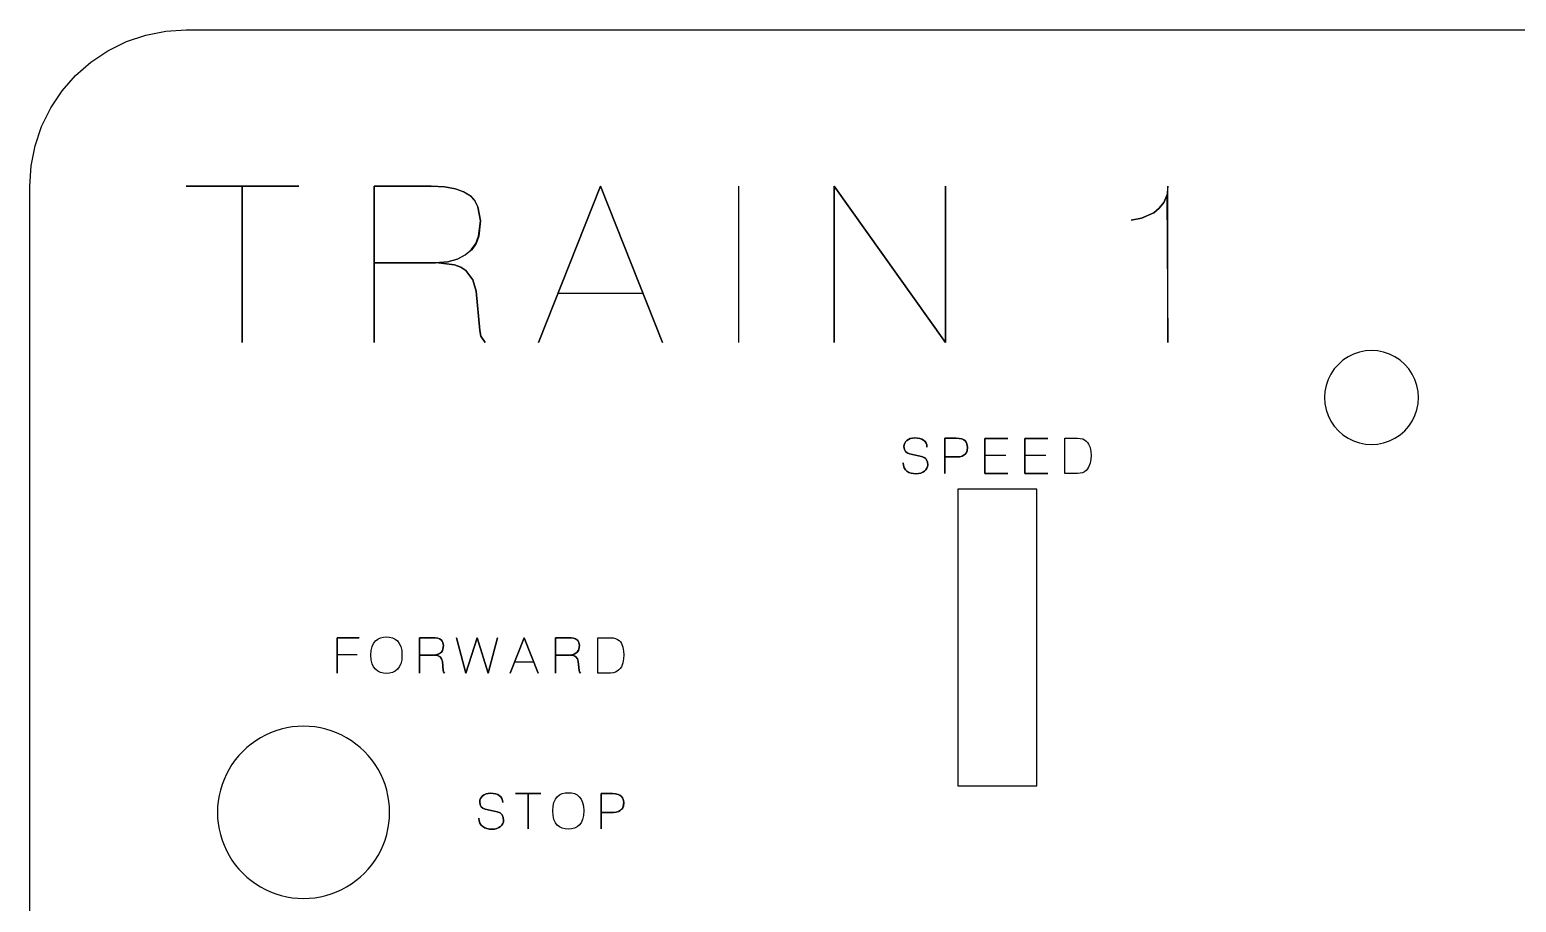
# Model space of a CAD drawing. Header units: metres. Extents: x 0 to 609, y 0 to 409.
# Drawn here: x 0 to 190, y 88.5 to 200 of the extents above; entities that cross this region are included whole.
import ezdxf

# ---------------------------------------------------------------- set-up
doc = ezdxf.new("R2010")
doc.units = ezdxf.units.M

msp = doc.modelspace()

# ---------------------------------------------------------------- linework, layer by layer
at = {"layer": 'FORWARD'}
for p, q in [((39.29, 122.31), (42.09, 122.31)), ((42.09, 122.31), (39.29, 122.31)), ((39.29, 122.31), (39.29, 117.8)), ((39.29, 117.8), (39.29, 122.31)), ((43.95, 121.58), (44.19, 121.9)), ((43.95, 121.58), (44.19, 121.9)), ((44.19, 121.9), (44.49, 122.14)), ((44.19, 121.9), (44.49, 122.14)), ((44.49, 122.14), (44.82, 122.3)), ((44.49, 122.14), (44.82, 122.3)), ((44.82, 122.3), (45.2, 122.4)), ((44.82, 122.3), (45.2, 122.4)), ((45.2, 122.4), (45.6, 122.43)), ((45.2, 122.4), (45.6, 122.43)), ((45.6, 122.43), (45.99, 122.4)), ((45.6, 122.43), (45.99, 122.4)), ((45.99, 122.4), (46.37, 122.3)), ((45.99, 122.4), (46.37, 122.3)), ((46.37, 122.3), (46.71, 122.14)), ((46.37, 122.3), (46.71, 122.14)), ((46.71, 122.14), (47, 121.9)), ((46.71, 122.14), (47, 121.9)), ((47, 121.9), (47.24, 121.58)), ((47, 121.9), (47.24, 121.58)), ((49.8, 117.8), (49.8, 122.31)), ((49.8, 122.31), (51.45, 122.31)), ((51.45, 122.31), (49.8, 122.31)), ((49.8, 122.31), (49.8, 117.8)), ((51.45, 122.31), (51.84, 122.29)), ((51.83, 122.29), (51.45, 122.31)), ((52.14, 122.24), (51.83, 122.29)), ((51.84, 122.29), (52.15, 122.24)), ((52.38, 122.15), (52.14, 122.24)), ((52.15, 122.24), (52.39, 122.15)), ((52.57, 122.03), (52.38, 122.15)), ((52.39, 122.15), (52.58, 122.03)), ((52.7, 121.89), (52.57, 122.03)), ((52.58, 122.03), (52.71, 121.89)), ((52.79, 121.72), (52.7, 121.89)), ((52.71, 121.89), (52.8, 121.72)), ((52.87, 121.31), (52.79, 121.72)), ((52.8, 121.72), (52.87, 121.31)), ((55.74, 117.8), (54.55, 122.31)), ((54.55, 122.31), (55.74, 117.8)), ((55.74, 117.8), (57.17, 122.31)), ((57.17, 122.31), (55.74, 117.8)), ((57.17, 122.31), (58.6, 117.8)), ((58.6, 117.8), (57.17, 122.31)), ((58.6, 117.8), (59.79, 122.31)), ((59.79, 122.31), (58.6, 117.8)), ((63.18, 122.31), (61.39, 117.8)), ((61.39, 117.8), (63.18, 122.31)), ((63.18, 122.31), (64.98, 117.8)), ((64.98, 117.8), (63.18, 122.31)), ((67.18, 117.8), (67.18, 122.31)), ((67.18, 122.31), (68.82, 122.31)), ((68.82, 122.31), (67.18, 122.31)), ((67.18, 122.31), (67.18, 117.8)), ((68.82, 122.31), (69.21, 122.29)), ((69.2, 122.29), (68.82, 122.31)), ((69.51, 122.24), (69.2, 122.29)), ((69.21, 122.29), (69.52, 122.24)), ((69.76, 122.15), (69.51, 122.24)), ((69.52, 122.24), (69.77, 122.15)), ((69.94, 122.03), (69.76, 122.15)), ((69.77, 122.15), (69.95, 122.03)), ((70.08, 121.89), (69.94, 122.03)), ((69.95, 122.03), (70.08, 121.89)), ((70.08, 121.89), (70.17, 121.72)), ((70.17, 121.72), (70.08, 121.89)), ((70.17, 121.72), (70.25, 121.31)), ((70.25, 121.31), (70.17, 121.72)), ((72.6, 117.8), (72.6, 122.31)), ((72.6, 122.31), (74.22, 122.31)), ((72.6, 117.8), (72.6, 122.31)), ((72.6, 122.31), (74.22, 122.31)), ((74.22, 122.31), (74.57, 122.28)), ((74.22, 122.31), (74.57, 122.28)), ((74.57, 122.28), (74.86, 122.21)), ((74.57, 122.28), (74.86, 122.21)), ((74.86, 122.21), (75.11, 122.1)), ((74.86, 122.21), (75.11, 122.1)), ((75.11, 122.1), (75.32, 121.95)), ((75.11, 122.1), (75.32, 121.95)), ((75.32, 121.95), (75.49, 121.77)), ((75.32, 121.95), (75.49, 121.77)), ((75.49, 121.77), (75.62, 121.56)), ((75.49, 121.77), (75.62, 121.56)), ((41.83, 120.12), (39.29, 120.12)), ((43.61, 120.09), (43.65, 120.68)), ((43.61, 120.09), (43.65, 120.68)), ((43.65, 119.49), (43.61, 120.09)), ((43.65, 119.49), (43.61, 120.09)), ((43.65, 120.68), (43.76, 121.18)), ((43.65, 120.68), (43.76, 121.18)), ((43.76, 121.18), (43.95, 121.58)), ((43.76, 121.18), (43.95, 121.58)), ((47.24, 121.58), (47.43, 121.18)), ((47.24, 121.58), (47.43, 121.18)), ((47.43, 121.18), (47.54, 120.68)), ((47.43, 121.18), (47.54, 120.68)), ((47.54, 120.68), (47.58, 120.09)), ((47.54, 120.68), (47.58, 120.09)), ((47.58, 120.09), (47.54, 119.49)), ((47.58, 120.09), (47.54, 119.49)), ((51.57, 120.1), (49.8, 120.1)), ((49.8, 120.1), (51.57, 120.1)), ((51.92, 120.13), (51.57, 120.1)), ((51.57, 120.1), (51.92, 120.13)), ((52.12, 120.04), (51.66, 120.1)), ((51.66, 120.1), (52.12, 120.04)), ((52.21, 120.2), (51.92, 120.13)), ((51.92, 120.13), (52.2, 120.2)), ((52.3, 119.97), (52.12, 120.04)), ((52.12, 120.04), (52.3, 119.97)), ((52.2, 120.2), (52.43, 120.32)), ((52.44, 120.32), (52.21, 120.2)), ((52.45, 119.87), (52.3, 119.97)), ((52.3, 119.97), (52.45, 119.87)), ((52.43, 120.32), (52.61, 120.48)), ((52.61, 120.48), (52.44, 120.32)), ((52.65, 119.61), (52.45, 119.87)), ((52.45, 119.87), (52.65, 119.61)), ((52.74, 120.66), (52.61, 120.48)), ((52.61, 120.48), (52.74, 120.66)), ((52.82, 120.86), (52.74, 120.66)), ((52.74, 120.66), (52.82, 120.86)), ((52.87, 121.31), (52.82, 120.86)), ((52.82, 120.86), (52.87, 121.31)), ((68.95, 120.1), (67.18, 120.1)), ((67.18, 120.1), (68.95, 120.1)), ((69.3, 120.13), (68.95, 120.1)), ((68.95, 120.1), (69.29, 120.13)), ((69.49, 120.04), (69.03, 120.1)), ((69.03, 120.1), (69.49, 120.04)), ((69.29, 120.13), (69.57, 120.2)), ((69.58, 120.2), (69.3, 120.13)), ((69.67, 119.97), (69.49, 120.04)), ((69.49, 120.04), (69.67, 119.97)), ((69.57, 120.2), (69.8, 120.32)), ((69.81, 120.32), (69.58, 120.2)), ((69.82, 119.87), (69.67, 119.97)), ((69.67, 119.97), (69.82, 119.87)), ((69.8, 120.32), (69.98, 120.48)), ((69.99, 120.48), (69.81, 120.32)), ((70.03, 119.61), (69.82, 119.87)), ((69.82, 119.87), (70.03, 119.61)), ((69.98, 120.48), (70.11, 120.66)), ((70.12, 120.66), (69.99, 120.48)), ((70.11, 120.66), (70.19, 120.86)), ((70.2, 120.86), (70.12, 120.66)), ((70.19, 120.86), (70.25, 121.31)), ((70.25, 121.31), (70.2, 120.86)), ((75.62, 121.56), (75.8, 121.1)), ((75.62, 121.56), (75.8, 121.1)), ((75.8, 121.1), (75.89, 120.61)), ((75.8, 121.1), (75.89, 120.61)), ((75.89, 120.61), (75.93, 120.12)), ((75.89, 120.61), (75.93, 120.12)), ((75.93, 120.12), (75.91, 119.62)), ((75.93, 120.12), (75.91, 119.62)), ((43.76, 118.99), (43.65, 119.49)), ((43.76, 118.99), (43.65, 119.49)), ((43.95, 118.59), (43.76, 118.99)), ((43.95, 118.59), (43.76, 118.99)), ((44.19, 118.28), (43.95, 118.59)), ((44.19, 118.28), (43.95, 118.59)), ((44.49, 118.04), (44.19, 118.28)), ((44.49, 118.04), (44.19, 118.28)), ((44.82, 117.88), (44.49, 118.04)), ((44.82, 117.88), (44.49, 118.04)), ((45.2, 117.79), (44.82, 117.88)), ((45.2, 117.79), (44.82, 117.88)), ((46.37, 117.88), (45.99, 117.79)), ((46.37, 117.88), (45.99, 117.79)), ((46.71, 118.04), (46.37, 117.88)), ((46.71, 118.04), (46.37, 117.88)), ((47, 118.28), (46.71, 118.04)), ((47, 118.28), (46.71, 118.04)), ((47.24, 118.59), (47, 118.28)), ((47.24, 118.59), (47, 118.28)), ((47.43, 118.99), (47.24, 118.59)), ((47.43, 118.99), (47.24, 118.59)), ((47.54, 119.49), (47.43, 118.99)), ((47.54, 119.49), (47.43, 118.99)), ((52.74, 119.27), (52.65, 119.61)), ((52.65, 119.61), (52.74, 119.27)), ((52.85, 118.14), (52.74, 119.27)), ((52.74, 119.27), (52.85, 118.14)), ((52.88, 117.97), (52.85, 118.14)), ((52.85, 118.14), (52.88, 117.97)), ((53.01, 117.8), (52.88, 117.97)), ((52.88, 117.97), (53.01, 117.8)), ((61.96, 119.22), (64.41, 119.22)), ((70.11, 119.27), (70.03, 119.61)), ((70.03, 119.61), (70.11, 119.27)), ((70.23, 118.14), (70.11, 119.27)), ((70.11, 119.27), (70.23, 118.14)), ((70.26, 117.97), (70.23, 118.14)), ((70.23, 118.14), (70.26, 117.97)), ((70.38, 117.8), (70.26, 117.97)), ((70.26, 117.97), (70.38, 117.8)), ((74.56, 117.83), (74.22, 117.8)), ((74.56, 117.83), (74.22, 117.8)), ((74.85, 117.9), (74.56, 117.83)), ((74.85, 117.9), (74.56, 117.83)), ((75.1, 118.03), (74.85, 117.9)), ((75.1, 118.03), (74.85, 117.9)), ((75.31, 118.19), (75.1, 118.03)), ((75.31, 118.19), (75.1, 118.03)), ((75.48, 118.39), (75.31, 118.19)), ((75.48, 118.39), (75.31, 118.19)), ((75.62, 118.61), (75.48, 118.39)), ((75.62, 118.61), (75.48, 118.39)), ((75.82, 119.1), (75.62, 118.61)), ((75.82, 119.1), (75.62, 118.61)), ((75.91, 119.62), (75.82, 119.1)), ((75.91, 119.62), (75.82, 119.1)), ((45.6, 117.76), (45.2, 117.79)), ((45.6, 117.76), (45.2, 117.79)), ((45.99, 117.79), (45.6, 117.76)), ((45.99, 117.79), (45.6, 117.76)), ((74.22, 117.8), (72.6, 117.8)), ((74.22, 117.8), (72.6, 117.8))]:
    msp.add_line(p, q, dxfattribs=at)
at = {"layer": 'Group#8'}
for points in [[(0, 20, 0), (0, 180, 0), (0.17, 182.61, 0), (0.68, 185.18, 0), (1.52, 187.65, 0), (2.68, 190, 0), (4.13, 192.18, 0), (5.86, 194.14, 0), (7.82, 195.87, 0), (10, 197.32, 0), (12.35, 198.48, 0), (14.82, 199.32, 0), (17.39, 199.83, 0), (20, 200, 0), (360, 200, 0)], [(177.5, 153, 0), (177.45, 153.78, 0), (177.3, 154.55, 0), (177.04, 155.3, 0), (176.7, 156, 0), (176.26, 156.65, 0), (175.74, 157.24, 0), (175.15, 157.76, 0), (174.5, 158.2, 0), (173.8, 158.54, 0), (173.05, 158.8, 0), (172.28, 158.95, 0), (171.5, 159, 0), (170.72, 158.95, 0), (169.95, 158.8, 0), (169.2, 158.54, 0), (168.5, 158.2, 0), (167.85, 157.76, 0), (167.26, 157.24, 0), (166.74, 156.65, 0), (166.3, 156, 0), (165.96, 155.3, 0), (165.7, 154.55, 0), (165.55, 153.78, 0), (165.5, 153, 0), (165.55, 152.22, 0), (165.7, 151.45, 0), (165.96, 150.7, 0), (166.3, 150, 0), (166.74, 149.35, 0), (167.26, 148.76, 0), (167.85, 148.24, 0), (168.5, 147.8, 0), (169.2, 147.46, 0), (169.95, 147.2, 0), (170.72, 147.05, 0), (171.5, 147, 0), (172.28, 147.05, 0), (173.05, 147.2, 0), (173.8, 147.46, 0), (174.5, 147.8, 0), (175.15, 148.24, 0), (175.74, 148.76, 0), (176.26, 149.35, 0), (176.7, 150, 0), (177.04, 150.7, 0), (177.3, 151.45, 0), (177.45, 152.22, 0), (177.5, 153, 0)], [(128.71, 103.39, 0), (128.71, 141.29, 0), (118.61, 141.29, 0), (118.61, 103.39, 0), (128.71, 103.39, 0)], [(46, 100, 0), (45.98, 100.72, 0), (45.91, 101.44, 0), (45.79, 102.15, 0), (45.63, 102.85, 0), (45.42, 103.54, 0), (45.16, 104.21, 0), (44.87, 104.87, 0), (44.53, 105.5, 0), (44.15, 106.11, 0), (43.73, 106.7, 0), (43.27, 107.25, 0), (42.78, 107.78, 0), (42.25, 108.27, 0), (41.7, 108.73, 0), (41.11, 109.15, 0), (40.5, 109.53, 0), (39.87, 109.87, 0), (39.21, 110.16, 0), (38.54, 110.42, 0), (37.85, 110.63, 0), (37.15, 110.79, 0), (36.44, 110.91, 0), (35.72, 110.98, 0), (35, 111, 0), (34.28, 110.98, 0), (33.56, 110.91, 0), (32.85, 110.79, 0), (32.15, 110.63, 0), (31.46, 110.42, 0), (30.79, 110.16, 0), (30.13, 109.87, 0), (29.5, 109.53, 0), (28.89, 109.15, 0), (28.3, 108.73, 0), (27.75, 108.27, 0), (27.22, 107.78, 0), (26.73, 107.25, 0), (26.27, 106.7, 0), (25.85, 106.11, 0), (25.47, 105.5, 0), (25.13, 104.87, 0), (24.84, 104.21, 0), (24.58, 103.54, 0), (24.37, 102.85, 0), (24.21, 102.15, 0), (24.09, 101.44, 0), (24.02, 100.72, 0), (24, 100, 0), (24.02, 99.28, 0), (24.09, 98.56, 0), (24.21, 97.85, 0), (24.37, 97.15, 0), (24.58, 96.46, 0), (24.84, 95.79, 0), (25.13, 95.13, 0), (25.47, 94.5, 0), (25.85, 93.89, 0), (26.27, 93.3, 0), (26.73, 92.75, 0), (27.22, 92.22, 0), (27.75, 91.73, 0), (28.3, 91.27, 0), (28.89, 90.85, 0), (29.5, 90.47, 0), (30.13, 90.13, 0), (30.79, 89.84, 0), (31.46, 89.58, 0), (32.15, 89.37, 0), (32.85, 89.21, 0), (33.56, 89.09, 0), (34.28, 89.02, 0), (35, 89, 0), (35.72, 89.02, 0), (36.44, 89.09, 0), (37.15, 89.21, 0), (37.85, 89.37, 0), (38.54, 89.58, 0), (39.21, 89.84, 0), (39.87, 90.13, 0), (40.5, 90.47, 0), (41.11, 90.85, 0), (41.7, 91.27, 0), (42.25, 91.73, 0), (42.78, 92.22, 0), (43.27, 92.75, 0), (43.73, 93.3, 0), (44.15, 93.89, 0), (44.53, 94.5, 0), (44.87, 95.13, 0), (45.16, 95.79, 0), (45.42, 96.46, 0), (45.63, 97.15, 0), (45.79, 97.85, 0), (45.91, 98.56, 0), (45.98, 99.28, 0), (46, 100, 0)]]:
    msp.add_polyline3d(points, dxfattribs=at)
at = {"layer": 'SPEED'}
for p, q in [((111.74, 146.75), (111.76, 146.97)), ((111.76, 146.97), (111.74, 146.75)), ((111.79, 146.37), (111.74, 146.75)), ((111.74, 146.75), (111.79, 146.37)), ((111.76, 146.97), (111.83, 147.17)), ((111.83, 147.17), (111.76, 146.97)), ((111.92, 146.1), (111.79, 146.37)), ((111.79, 146.37), (111.92, 146.1)), ((111.83, 147.17), (111.95, 147.36)), ((111.95, 147.36), (111.83, 147.17)), ((111.95, 147.36), (112.1, 147.52)), ((112.1, 147.52), (111.95, 147.36)), ((112.1, 147.52), (112.3, 147.66)), ((112.3, 147.66), (112.1, 147.52)), ((112.3, 147.66), (112.54, 147.76)), ((112.54, 147.76), (112.3, 147.66)), ((112.54, 147.76), (112.82, 147.82)), ((112.82, 147.82), (112.54, 147.76)), ((112.82, 147.82), (113.14, 147.85)), ((113.14, 147.85), (112.82, 147.82)), ((113.14, 147.85), (113.46, 147.83)), ((113.46, 147.83), (113.14, 147.85)), ((113.46, 147.83), (113.76, 147.77)), ((113.76, 147.77), (113.46, 147.83)), ((113.76, 147.77), (114.02, 147.67)), ((114.02, 147.67), (113.76, 147.77)), ((114.02, 147.67), (114.25, 147.54)), ((114.25, 147.54), (114.02, 147.67)), ((114.25, 147.54), (114.43, 147.37)), ((114.43, 147.37), (114.25, 147.54)), ((114.43, 147.37), (114.56, 147.17)), ((114.56, 147.17), (114.43, 147.37)), ((114.56, 147.17), (114.65, 146.94)), ((114.65, 146.94), (114.56, 147.17)), ((114.65, 146.94), (114.67, 146.68)), ((114.67, 146.68), (114.65, 146.94)), ((116.97, 143.29), (116.97, 147.8)), ((116.97, 147.8), (118.41, 147.8)), ((118.41, 147.8), (116.97, 147.8)), ((116.97, 147.8), (116.97, 143.29)), ((118.41, 147.8), (118.81, 147.78)), ((118.81, 147.78), (118.41, 147.8)), ((118.81, 147.78), (119.12, 147.71)), ((119.12, 147.71), (118.81, 147.78)), ((119.12, 147.71), (119.37, 147.59)), ((119.37, 147.59), (119.12, 147.71)), ((119.37, 147.59), (119.56, 147.45)), ((119.56, 147.45), (119.37, 147.59)), ((119.56, 147.45), (119.7, 147.28)), ((119.7, 147.28), (119.56, 147.45)), ((119.7, 147.28), (119.79, 147.08)), ((119.79, 147.08), (119.7, 147.28)), ((119.79, 147.08), (119.86, 146.65)), ((119.86, 146.65), (119.79, 147.08)), ((119.86, 146.65), (119.81, 146.2)), ((119.81, 146.2), (119.86, 146.65)), ((122.09, 143.29), (122.09, 147.78)), ((122.09, 147.78), (125, 147.78)), ((125, 147.78), (122.09, 147.78)), ((122.09, 147.78), (122.09, 143.29)), ((127.2, 143.29), (127.2, 147.78)), ((127.2, 147.78), (130.11, 147.78)), ((130.11, 147.78), (127.2, 147.78)), ((127.2, 147.78), (127.2, 143.29)), ((132.31, 143.29), (132.31, 147.8)), ((132.31, 147.8), (133.94, 147.8)), ((132.31, 143.29), (132.31, 147.8)), ((132.31, 147.8), (133.94, 147.8)), ((133.94, 147.8), (134.28, 147.78)), ((133.94, 147.8), (134.28, 147.78)), ((134.28, 147.78), (134.58, 147.71)), ((134.28, 147.78), (134.58, 147.71)), ((134.58, 147.71), (134.83, 147.59)), ((134.58, 147.71), (134.83, 147.59)), ((134.83, 147.59), (135.03, 147.44)), ((134.83, 147.59), (135.03, 147.44)), ((135.03, 147.44), (135.2, 147.26)), ((135.03, 147.44), (135.2, 147.26)), ((135.2, 147.26), (135.34, 147.06)), ((135.2, 147.26), (135.34, 147.06)), ((135.34, 147.06), (135.52, 146.6)), ((135.34, 147.06), (135.52, 146.6)), ((135.52, 146.6), (135.61, 146.1)), ((135.52, 146.6), (135.61, 146.1)), ((111.63, 144.66), (111.66, 144.31)), ((111.66, 144.31), (111.63, 144.66)), ((112.14, 145.93), (111.92, 146.1)), ((111.92, 146.1), (112.14, 145.92)), ((112.43, 145.82), (112.14, 145.93)), ((112.14, 145.92), (112.43, 145.82)), ((113.96, 145.49), (112.43, 145.82)), ((112.43, 145.82), (113.96, 145.49)), ((114.33, 145.35), (113.96, 145.49)), ((113.96, 145.49), (114.33, 145.35)), ((114.48, 145.24), (114.33, 145.35)), ((114.33, 145.35), (114.47, 145.24)), ((114.47, 145.24), (114.59, 145.1)), ((114.59, 145.1), (114.48, 145.24)), ((114.74, 144.77), (114.59, 145.1)), ((114.59, 145.1), (114.74, 144.77)), ((114.78, 144.38), (114.74, 144.77)), ((114.74, 144.77), (114.78, 144.38)), ((118.53, 145.41), (116.97, 145.41)), ((116.97, 145.41), (118.53, 145.41)), ((118.89, 145.44), (118.53, 145.41)), ((118.53, 145.41), (118.88, 145.44)), ((118.88, 145.44), (119.17, 145.52)), ((119.18, 145.52), (118.89, 145.44)), ((119.17, 145.52), (119.41, 145.64)), ((119.41, 145.64), (119.18, 145.52)), ((119.59, 145.8), (119.41, 145.64)), ((119.41, 145.64), (119.59, 145.8)), ((119.73, 145.99), (119.59, 145.8)), ((119.59, 145.8), (119.72, 145.99)), ((119.72, 145.99), (119.81, 146.2)), ((119.81, 146.2), (119.73, 145.99)), ((124.75, 145.6), (122.09, 145.6)), ((129.86, 145.6), (127.2, 145.6)), ((135.54, 144.6), (135.34, 144.1)), ((135.54, 144.6), (135.34, 144.1)), ((135.63, 145.11), (135.54, 144.6)), ((135.63, 145.11), (135.54, 144.6)), ((135.61, 146.1), (135.65, 145.61)), ((135.61, 146.1), (135.65, 145.61)), ((135.65, 145.61), (135.63, 145.11)), ((135.65, 145.61), (135.63, 145.11)), ((111.66, 144.31), (111.76, 144.02)), ((111.76, 144.02), (111.66, 144.31)), ((111.76, 144.02), (111.92, 143.78)), ((111.92, 143.78), (111.76, 144.02)), ((111.92, 143.78), (112.12, 143.58)), ((112.12, 143.58), (111.92, 143.78)), ((112.12, 143.58), (112.37, 143.44)), ((112.37, 143.44), (112.12, 143.58)), ((112.37, 143.44), (112.65, 143.34)), ((112.65, 143.34), (112.37, 143.44)), ((112.65, 143.34), (112.96, 143.28)), ((112.96, 143.28), (112.65, 143.34)), ((112.96, 143.28), (113.29, 143.26)), ((113.29, 143.26), (112.96, 143.28)), ((113.29, 143.26), (113.61, 143.28)), ((113.61, 143.28), (113.29, 143.26)), ((113.61, 143.28), (113.9, 143.35)), ((113.9, 143.35), (113.61, 143.28)), ((113.9, 143.35), (114.15, 143.47)), ((114.15, 143.47), (113.9, 143.35)), ((114.15, 143.47), (114.37, 143.61)), ((114.37, 143.61), (114.15, 143.47)), ((114.37, 143.61), (114.54, 143.78)), ((114.54, 143.78), (114.37, 143.61)), ((114.54, 143.78), (114.67, 143.97)), ((114.67, 143.97), (114.54, 143.78)), ((114.67, 143.97), (114.75, 144.18)), ((114.75, 144.18), (114.67, 143.97)), ((114.75, 144.18), (114.78, 144.38)), ((114.78, 144.38), (114.75, 144.18)), ((122.09, 143.29), (125, 143.29)), ((125, 143.29), (122.09, 143.29)), ((127.2, 143.29), (130.11, 143.29)), ((130.11, 143.29), (127.2, 143.29)), ((133.94, 143.29), (132.31, 143.29)), ((133.94, 143.29), (132.31, 143.29)), ((134.27, 143.32), (133.94, 143.29)), ((134.27, 143.32), (133.94, 143.29)), ((134.56, 143.4), (134.27, 143.32)), ((134.56, 143.4), (134.27, 143.32)), ((134.81, 143.53), (134.56, 143.4)), ((134.81, 143.53), (134.56, 143.4)), ((135.02, 143.69), (134.81, 143.53)), ((135.02, 143.69), (134.81, 143.53)), ((135.2, 143.88), (135.02, 143.69)), ((135.2, 143.88), (135.02, 143.69)), ((135.34, 144.1), (135.2, 143.88)), ((135.34, 144.1), (135.2, 143.88))]:
    msp.add_line(p, q, dxfattribs=at)
at = {"layer": 'STOP'}
for p, q in [((57.53, 101.34), (57.55, 101.56)), ((57.55, 101.56), (57.53, 101.34)), ((57.58, 100.96), (57.53, 101.34)), ((57.53, 101.34), (57.58, 100.97)), ((57.55, 101.56), (57.62, 101.76)), ((57.62, 101.76), (57.55, 101.56)), ((57.58, 100.97), (57.71, 100.69)), ((57.71, 100.69), (57.58, 100.96)), ((57.62, 101.76), (57.73, 101.95)), ((57.73, 101.95), (57.62, 101.76)), ((57.73, 101.95), (57.89, 102.11)), ((57.89, 102.11), (57.73, 101.95)), ((57.89, 102.11), (58.09, 102.25)), ((58.09, 102.25), (57.89, 102.11)), ((58.09, 102.25), (58.33, 102.35)), ((58.33, 102.35), (58.09, 102.25)), ((58.33, 102.35), (58.61, 102.42)), ((58.61, 102.42), (58.33, 102.35)), ((58.61, 102.42), (58.92, 102.44)), ((58.92, 102.44), (58.61, 102.42)), ((58.92, 102.44), (59.25, 102.42)), ((59.25, 102.42), (58.92, 102.44)), ((59.25, 102.42), (59.55, 102.36)), ((59.55, 102.36), (59.25, 102.42)), ((59.55, 102.36), (59.81, 102.26)), ((59.81, 102.26), (59.55, 102.36)), ((59.81, 102.26), (60.04, 102.13)), ((60.04, 102.13), (59.81, 102.26)), ((60.04, 102.13), (60.22, 101.97)), ((60.22, 101.97), (60.04, 102.13)), ((60.22, 101.97), (60.35, 101.77)), ((60.35, 101.77), (60.22, 101.97)), ((60.35, 101.77), (60.43, 101.53)), ((60.43, 101.53), (60.35, 101.77)), ((60.43, 101.53), (60.46, 101.27)), ((60.46, 101.27), (60.43, 101.53)), ((65.34, 102.39), (62.09, 102.39)), ((62.09, 102.39), (63.71, 102.39)), ((63.71, 102.39), (65.34, 102.39)), ((63.71, 102.39), (63.71, 97.89)), ((63.71, 97.89), (63.71, 102.39)), ((66.85, 100.18), (66.89, 100.77)), ((66.85, 100.18), (66.89, 100.77)), ((66.89, 100.77), (67, 101.27)), ((66.89, 100.77), (67, 101.27)), ((67, 101.27), (67.19, 101.67)), ((67, 101.27), (67.19, 101.67)), ((67.19, 101.67), (67.43, 101.99)), ((67.19, 101.67), (67.43, 101.99)), ((67.43, 101.99), (67.73, 102.23)), ((67.43, 101.99), (67.73, 102.23)), ((67.73, 102.23), (68.06, 102.39)), ((67.73, 102.23), (68.06, 102.39)), ((68.06, 102.39), (68.44, 102.48)), ((68.06, 102.39), (68.44, 102.48)), ((68.44, 102.48), (68.84, 102.51)), ((68.44, 102.48), (68.84, 102.51)), ((68.84, 102.51), (69.23, 102.48)), ((68.84, 102.51), (69.23, 102.48)), ((69.23, 102.48), (69.61, 102.39)), ((69.23, 102.48), (69.61, 102.39)), ((69.61, 102.39), (69.95, 102.23)), ((69.61, 102.39), (69.95, 102.23)), ((69.95, 102.23), (70.24, 101.99)), ((69.95, 102.23), (70.24, 101.99)), ((70.24, 101.99), (70.48, 101.67)), ((70.24, 101.99), (70.48, 101.67)), ((70.48, 101.67), (70.67, 101.27)), ((70.48, 101.67), (70.67, 101.27)), ((70.67, 101.27), (70.78, 100.77)), ((70.67, 101.27), (70.78, 100.77)), ((70.78, 100.77), (70.82, 100.18)), ((70.78, 100.77), (70.82, 100.18)), ((73.04, 97.89), (73.04, 102.39)), ((73.04, 102.39), (74.48, 102.39)), ((74.48, 102.39), (73.04, 102.39)), ((73.04, 102.39), (73.04, 97.89)), ((74.48, 102.39), (74.87, 102.37)), ((74.87, 102.37), (74.48, 102.39)), ((74.87, 102.37), (75.19, 102.3)), ((75.19, 102.3), (74.87, 102.37)), ((75.19, 102.3), (75.44, 102.19)), ((75.43, 102.19), (75.19, 102.3)), ((75.62, 102.04), (75.43, 102.19)), ((75.44, 102.19), (75.63, 102.04)), ((75.76, 101.87), (75.62, 102.04)), ((75.63, 102.04), (75.76, 101.87)), ((75.76, 101.87), (75.85, 101.67)), ((75.85, 101.67), (75.76, 101.87)), ((75.88, 100.79), (75.79, 100.58)), ((75.79, 100.58), (75.87, 100.79)), ((75.85, 101.67), (75.93, 101.24)), ((75.93, 101.24), (75.85, 101.67)), ((75.87, 100.79), (75.93, 101.24)), ((75.93, 101.24), (75.88, 100.79)), ((57.42, 99.25), (57.45, 98.9)), ((57.45, 98.9), (57.42, 99.25)), ((57.45, 98.9), (57.55, 98.61)), ((57.55, 98.61), (57.45, 98.9)), ((57.93, 100.52), (57.71, 100.69)), ((57.71, 100.69), (57.93, 100.52)), ((58.22, 100.41), (57.93, 100.52)), ((57.93, 100.52), (58.22, 100.41)), ((59.75, 100.08), (58.22, 100.41)), ((58.22, 100.41), (59.75, 100.08)), ((60.12, 99.94), (59.75, 100.08)), ((59.75, 100.08), (60.12, 99.94)), ((60.27, 99.83), (60.12, 99.94)), ((60.12, 99.94), (60.26, 99.83)), ((60.26, 99.83), (60.38, 99.69)), ((60.38, 99.69), (60.27, 99.83)), ((60.53, 99.36), (60.38, 99.69)), ((60.38, 99.69), (60.53, 99.36)), ((60.57, 98.97), (60.53, 99.36)), ((60.53, 99.36), (60.57, 98.97)), ((60.54, 98.77), (60.57, 98.97)), ((60.57, 98.97), (60.54, 98.77)), ((66.89, 99.58), (66.85, 100.18)), ((66.89, 99.58), (66.85, 100.18)), ((67, 99.08), (66.89, 99.58)), ((67, 99.08), (66.89, 99.58)), ((67.19, 98.68), (67, 99.08)), ((67.19, 98.68), (67, 99.08)), ((70.67, 99.08), (70.48, 98.68)), ((70.67, 99.08), (70.48, 98.68)), ((70.78, 99.58), (70.67, 99.08)), ((70.78, 99.58), (70.67, 99.08)), ((70.82, 100.18), (70.78, 99.58)), ((70.82, 100.18), (70.78, 99.58)), ((74.6, 100), (73.04, 100)), ((73.04, 100), (74.6, 100)), ((74.95, 100.03), (74.6, 100)), ((74.6, 100), (74.95, 100.03)), ((75.25, 100.11), (74.95, 100.03)), ((74.95, 100.03), (75.24, 100.11)), ((75.24, 100.11), (75.47, 100.24)), ((75.48, 100.24), (75.25, 100.11)), ((75.47, 100.24), (75.65, 100.39)), ((75.66, 100.39), (75.48, 100.24)), ((75.65, 100.39), (75.79, 100.58)), ((75.79, 100.58), (75.66, 100.39)), ((57.55, 98.61), (57.71, 98.37)), ((57.71, 98.37), (57.55, 98.61)), ((57.71, 98.37), (57.91, 98.17)), ((57.91, 98.17), (57.71, 98.37)), ((57.91, 98.17), (58.16, 98.03)), ((58.16, 98.03), (57.91, 98.17)), ((58.16, 98.03), (58.44, 97.93)), ((58.44, 97.93), (58.16, 98.03)), ((58.44, 97.93), (58.75, 97.87)), ((58.75, 97.87), (58.44, 97.93)), ((58.75, 97.87), (59.07, 97.85)), ((59.07, 97.85), (58.75, 97.87)), ((59.07, 97.85), (59.4, 97.87)), ((59.4, 97.87), (59.07, 97.85)), ((59.4, 97.87), (59.69, 97.95)), ((59.69, 97.95), (59.4, 97.87)), ((59.69, 97.95), (59.94, 98.06)), ((59.94, 98.06), (59.69, 97.95)), ((59.94, 98.06), (60.16, 98.2)), ((60.16, 98.2), (59.94, 98.06)), ((60.16, 98.2), (60.33, 98.37)), ((60.33, 98.37), (60.16, 98.2)), ((60.33, 98.37), (60.46, 98.57)), ((60.46, 98.57), (60.33, 98.37)), ((60.46, 98.57), (60.54, 98.77)), ((60.54, 98.77), (60.46, 98.57)), ((67.43, 98.37), (67.19, 98.68)), ((67.43, 98.37), (67.19, 98.68)), ((67.73, 98.13), (67.43, 98.37)), ((67.73, 98.13), (67.43, 98.37)), ((68.06, 97.97), (67.73, 98.13)), ((68.06, 97.97), (67.73, 98.13)), ((68.44, 97.88), (68.06, 97.97)), ((68.44, 97.88), (68.06, 97.97)), ((68.84, 97.85), (68.44, 97.88)), ((68.84, 97.85), (68.44, 97.88)), ((69.23, 97.88), (68.84, 97.85)), ((69.23, 97.88), (68.84, 97.85)), ((69.61, 97.97), (69.23, 97.88)), ((69.61, 97.97), (69.23, 97.88)), ((69.95, 98.13), (69.61, 97.97)), ((69.95, 98.13), (69.61, 97.97)), ((70.24, 98.37), (69.95, 98.13)), ((70.24, 98.37), (69.95, 98.13)), ((70.48, 98.68), (70.24, 98.37)), ((70.48, 98.68), (70.24, 98.37))]:
    msp.add_line(p, q, dxfattribs=at)
at = {"layer": 'TRAIN 1'}
for p, q in [((34.38, 180), (20, 180)), ((20, 180), (27.16, 180)), ((27.16, 180), (34.38, 180)), ((27.16, 180), (27.16, 160.05)), ((27.16, 160.05), (27.16, 180)), ((44.04, 160.05), (44.04, 180)), ((44.04, 180), (51.31, 180)), ((51.31, 180), (44.04, 180)), ((44.04, 180), (44.04, 160.05)), ((51.31, 180), (53.05, 179.92)), ((53, 179.92), (51.31, 180)), ((54.37, 179.68), (53, 179.92)), ((53.05, 179.92), (54.43, 179.68)), ((55.45, 179.3), (54.37, 179.68)), ((54.43, 179.68), (55.5, 179.3)), ((56.28, 178.78), (55.45, 179.3)), ((55.5, 179.3), (56.32, 178.78)), ((56.88, 178.14), (56.28, 178.78)), ((56.32, 178.78), (56.91, 178.14)), ((72.95, 180), (65.04, 160.05)), ((65.04, 160.05), (72.95, 180)), ((72.95, 180), (80.88, 160.05)), ((80.88, 160.05), (72.95, 180)), ((90.62, 160.05), (90.62, 180)), ((102.81, 180), (117.03, 160.05)), ((117.03, 160.05), (102.81, 180)), ((102.81, 180), (102.81, 160.05)), ((102.81, 160.05), (102.81, 180)), ((117.03, 160.05), (117.03, 180)), ((117.03, 180), (117.03, 160.05)), ((144.94, 177.91), (145.35, 178.84)), ((145.35, 178.84), (144.94, 177.91)), ((145.48, 180), (145.35, 178.84)), ((145.35, 178.84), (145.48, 160.05)), ((145.48, 160.05), (145.48, 180)), ((57.27, 177.39), (56.88, 178.14)), ((56.91, 178.14), (57.29, 177.39)), ((57.62, 175.57), (57.27, 177.39)), ((57.29, 177.39), (57.62, 175.57)), ((143.66, 176.61), (144.35, 177.18)), ((144.35, 177.18), (143.66, 176.61)), ((144.35, 177.18), (144.94, 177.91)), ((144.94, 177.91), (144.35, 177.18)), ((57.38, 173.61), (57.62, 175.57)), ((57.62, 175.57), (57.4, 173.61)), ((140.78, 175.68), (142.11, 175.92)), ((142.11, 175.92), (140.78, 175.68)), ((142.11, 175.92), (143.66, 176.61)), ((143.66, 176.61), (142.11, 175.92)), ((57.02, 172.7), (57.38, 173.61)), ((57.4, 173.61), (57.05, 172.7)), ((54.65, 170.69), (55.66, 171.22)), ((55.7, 171.22), (54.69, 170.69)), ((55.66, 171.22), (56.44, 171.89)), ((56.49, 171.89), (55.7, 171.22)), ((56.44, 171.89), (57.02, 172.7)), ((57.05, 172.7), (56.49, 171.89)), ((51.87, 170.23), (44.04, 170.23)), ((44.04, 170.23), (51.87, 170.23)), ((53.42, 170.35), (51.87, 170.23)), ((51.87, 170.23), (53.39, 170.35)), ((54.29, 169.98), (52.25, 170.23)), ((52.25, 170.23), (54.29, 169.98)), ((53.39, 170.35), (54.65, 170.69)), ((54.69, 170.69), (53.42, 170.35)), ((55.09, 169.67), (54.29, 169.98)), ((54.29, 169.98), (55.09, 169.67)), ((55.74, 169.22), (55.09, 169.67)), ((55.09, 169.67), (55.74, 169.22)), ((56.64, 168.06), (55.74, 169.22)), ((55.74, 169.22), (56.64, 168.06)), ((57.04, 166.58), (56.64, 168.06)), ((56.64, 168.06), (57.04, 166.58)), ((57.54, 161.55), (57.04, 166.58)), ((57.04, 166.58), (57.54, 161.55)), ((67.53, 166.33), (78.37, 166.33)), ((57.67, 160.83), (57.54, 161.55)), ((57.54, 161.55), (57.67, 160.83)), ((58.23, 160.05), (57.67, 160.83)), ((57.67, 160.83), (58.23, 160.05))]:
    msp.add_line(p, q, dxfattribs=at)

doc.saveas('drawing.dxf')
